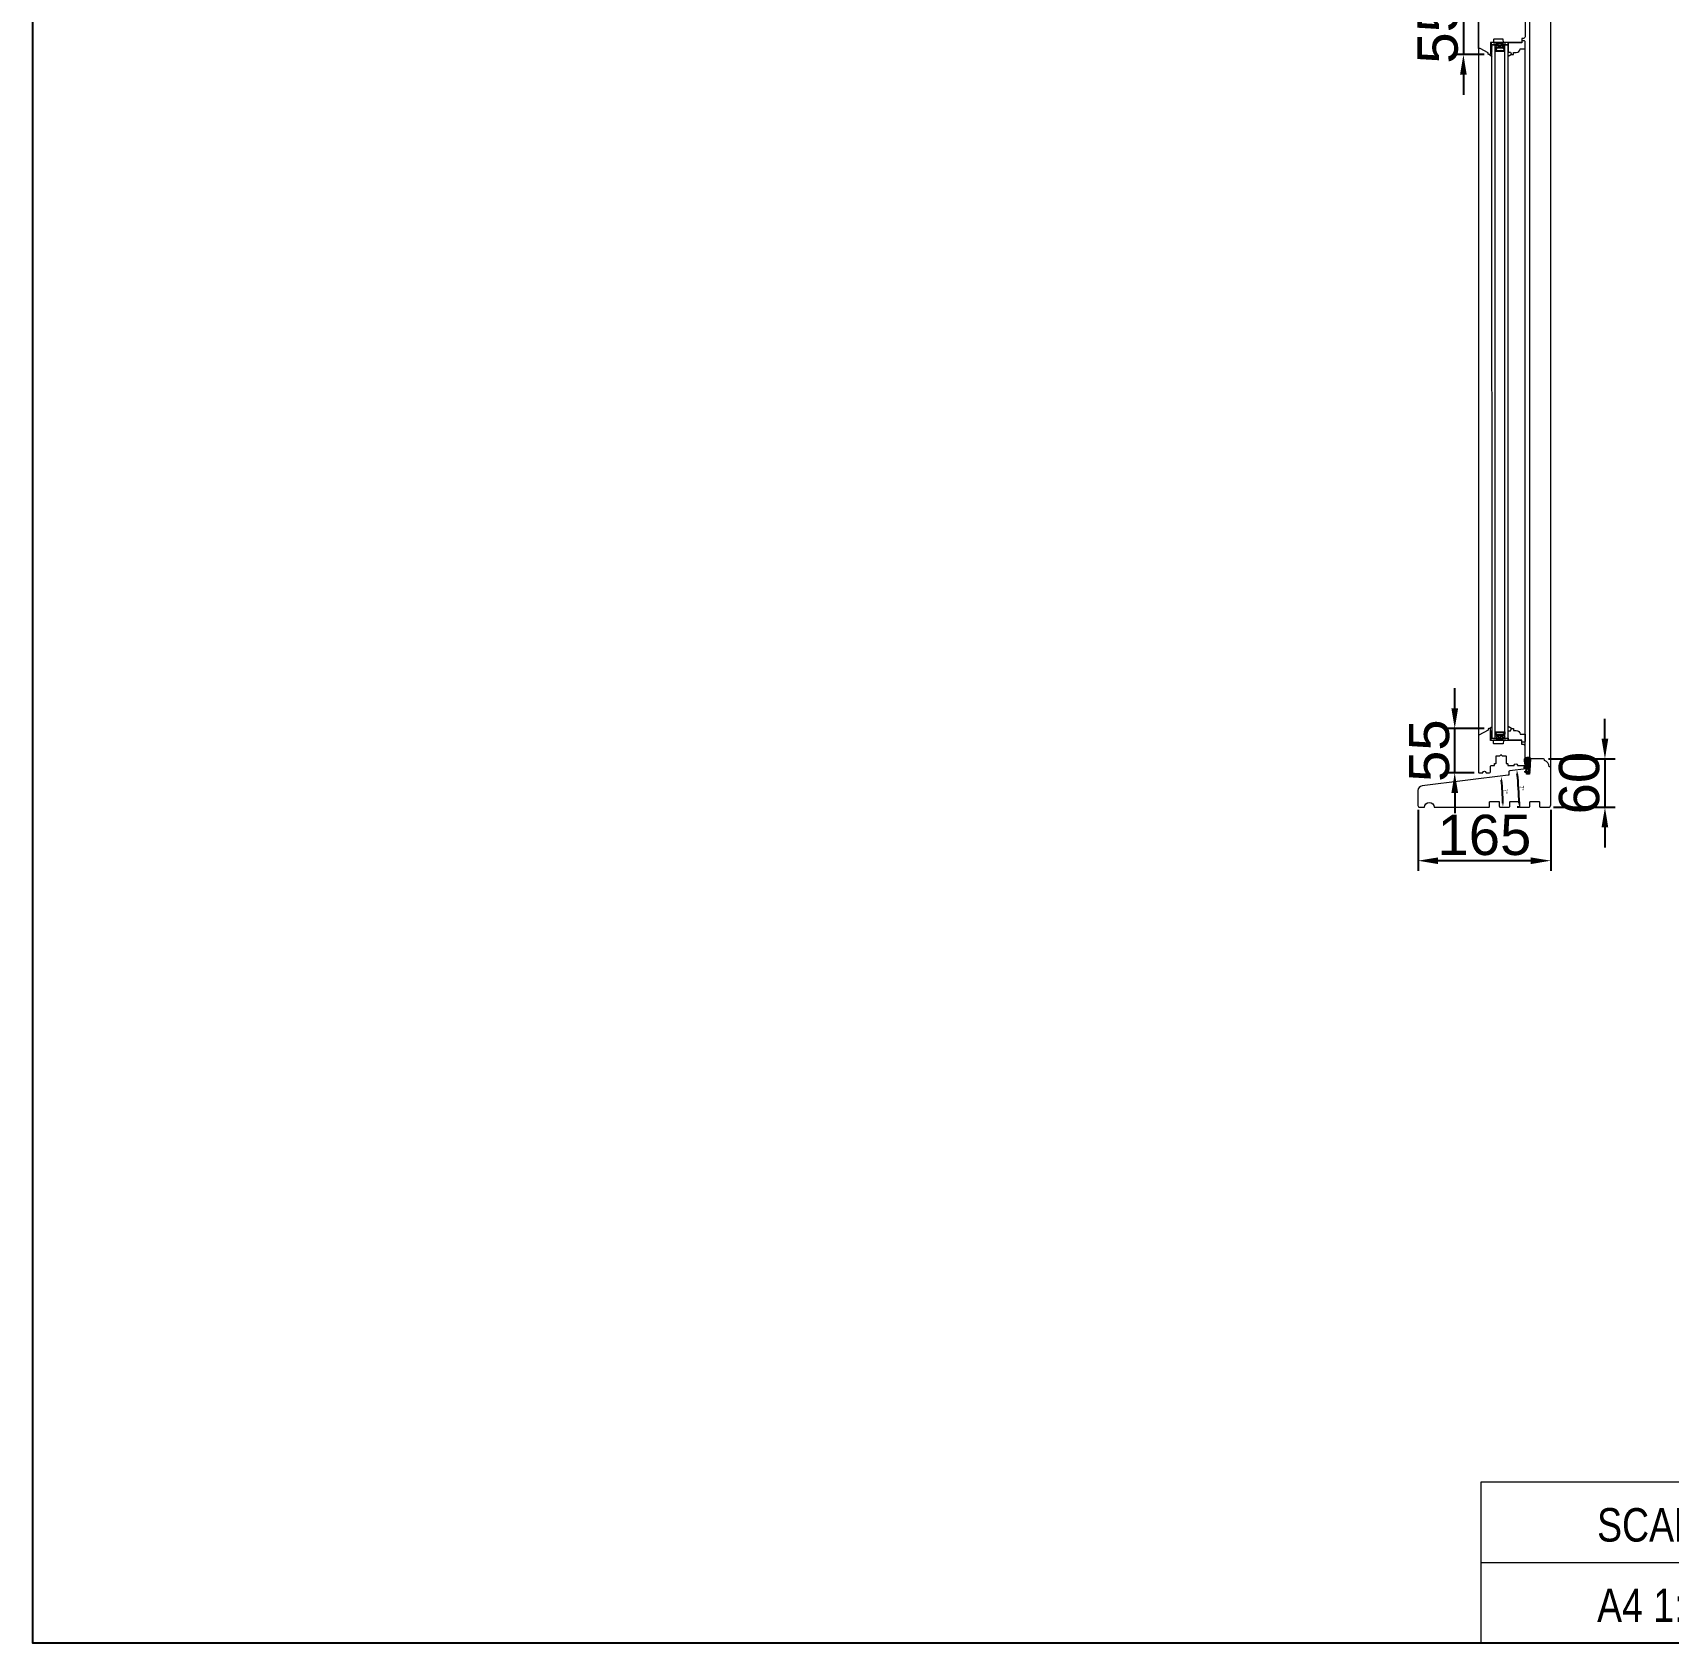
# Model space of a CAD drawing. Header units: millimetres. Extents: x 0 to 182016, y 11 to 3710.
# Drawn here: x 73216 to 75247, y 11 to 2011 of the extents above; entities that cross this region are included whole.
import ezdxf

# ---------------------------------------------------------------- set-up
doc = ezdxf.new("R2010")
doc.units = ezdxf.units.MM
for name, color, linetype, lineweight in [('Matmenys', 10, 'Continuous', 20), ('Stakta', 7, 'Continuous', 25), ('Testinės profilio linijos', 7, 'Continuous', 5)]:
    doc.layers.add(name, color=color, linetype=linetype, lineweight=lineweight)
doc.layers.add('Stiklo paketas', color=7, linetype='Continuous')
doc.styles.get("Standard").update_dxf_attribs({"font": 'arial.ttf'})
doc.dimstyles.new('2', dxfattribs={"dimscale": 2, "dimtxt": 2.5, "dimasz": 2.5, "dimexe": 1.25, "dimexo": 0.625, "dimtad": 1, "dimtxsty": 'Standard', "dimcen": 2.5, "dimadec": 0, "dimazin": 0, "dimtfac": 1, "dimtmove": 0, "dimatfit": 3, "dimfxl": 1, "dimarcsym": 0})
doc.dimstyles.new('Padidinti matmenys', dxfattribs={"dimscale": 10, "dimtxt": 5, "dimasz": 2.5, "dimexe": 1.25, "dimexo": 0.625, "dimtad": 1, "dimdec": 1, "dimtxsty": 'Standard', "dimcen": 2.5, "dimadec": 0, "dimazin": 0, "dimtfac": 1, "dimtdec": 1, "dimtmove": 0, "dimatfit": 3, "dimfxl": 1, "dimarcsym": 0})

# ---------------------------------------------------------------- blocks, each defined once
blk = doc.blocks.new('Qlon3053')
at = {"layer": 'Matmenys'}
h = blk.add_hatch(dxfattribs=at)
h.set_pattern_fill('ANSI37', color=252, scale=0.5, angle=-180, style=0)
edge = h.paths.add_edge_path()
edge.add_arc((271882.7, 13480.7), 0.1, 0, 90)
edge.add_line((271882.7, 13480.8), (271881.1, 13480.8))
edge.add_arc((271881.1, 13481), 0.25, 90, 270, ccw=False)
edge.add_line((271881.1, 13481.3), (271883.2, 13481.3))
edge.add_arc((271883.2, 13481.2), 0.1, 0, 90, ccw=False)
edge.add_line((271883.3, 13481.2), (271883.4, 13481.2))
edge.add_line((271883.4, 13481.2), (271883.4, 13483.2))
edge.add_spline(control_points=[(271883.4, 13483.2), (271883.3, 13483.3), (271883.3, 13483.3), (271883.3, 13483.4), (271883.3, 13483.4), (271883.3, 13483.5), (271883.3, 13483.5), (271883.2, 13483.5), (271883.2, 13483.5), (271883.1, 13483.5), (271883, 13483.5), (271882.8, 13483.5), (271882.6, 13483.5), (271882.1, 13483.5), (271881.9, 13483.4), (271881.5, 13483.4), (271881.3, 13483.4), (271880.7, 13483.4), (271880.3, 13483.4), (271879.6, 13483.3), (271879.2, 13483.3), (271878.6, 13483.1), (271878.4, 13483.1), (271878, 13482.9), (271877.8, 13482.8), (271877.5, 13482.6), (271877.3, 13482.4), (271877.1, 13482.2), (271877, 13482), (271876.8, 13481.7), (271876.8, 13481.6), (271876.7, 13481.3), (271876.7, 13481.1), (271876.8, 13480.5), (271876.9, 13480.1), (271877.1, 13479.2), (271877.2, 13478.8), (271877.5, 13477.7), (271877.7, 13477.1), (271877.9, 13476.1), (271877.9, 13475.8), (271878, 13475.2), (271878, 13474.8), (271878, 13474.3), (271877.9, 13474), (271877.8, 13473.6), (271877.7, 13473.5), (271877.5, 13473.2), (271877.4, 13473), (271877.3, 13472.7), (271877.2, 13472.5), (271877.1, 13472.2), (271877.1, 13472), (271877.1, 13471.6), (271877.1, 13471.5), (271877.2, 13471.3), (271877.2, 13471.2), (271877.4, 13471.1), (271877.4, 13471), (271877.7, 13470.9), (271878, 13470.8), (271878.5, 13470.8), (271878.8, 13470.7), (271879.4, 13470.7), (271879.7, 13470.7), (271880.2, 13470.7), (271880.5, 13470.7), (271880.9, 13470.7), (271881.1, 13470.7), (271881.4, 13470.7), (271881.6, 13470.7), (271881.9, 13470.6), (271882, 13470.6), (271882.2, 13470.5), (271882.3, 13470.5), (271882.5, 13470.4), (271882.5, 13470.3), (271882.6, 13470.2), (271882.6, 13470.1), (271882.7, 13470), (271882.7, 13470), (271882.8, 13469.9), (271882.8, 13469.8), (271882.8, 13469.8)], knot_values=[0, 0, 0, 0, 0.224507, 0.224507, 0.377043, 0.377043, 0.52958, 0.52958, 0.808298, 0.808298, 1.087015, 1.087015, 1.624441, 1.624441, 2.161868, 2.161868, 2.699294, 2.699294, 3.774146, 3.774146, 5.033441, 5.033441, 5.86563, 5.86563, 6.506014, 6.506014, 7.146398, 7.146398, 7.799624, 7.799624, 8.35632, 8.35632, 8.913016, 8.913016, 10.239934, 10.239934, 11.566852, 11.566852, 13.597076, 13.597076, 14.458218, 14.458218, 15.319359, 15.319359, 15.985602, 15.985602, 16.506102, 16.506102, 17.026602, 17.026602, 17.547102, 17.547102, 18.167245, 18.167245, 18.717626, 18.717626, 19.146577, 19.146577, 19.575527, 19.575527, 20.389825, 20.389825, 21.204123, 21.204123, 21.965545, 21.965545, 22.726967, 22.726967, 23.222907, 23.222907, 23.718847, 23.718847, 24.018441, 24.018441, 24.25493, 24.25493, 24.411999, 24.411999, 24.550107, 24.550107, 24.688215, 24.688215, 24.809912, 24.809912, 24.809912, 24.809912], degree=3, periodic=0)
edge.add_line((271882.8, 13469.8), (271882.8, 13480.7))
for p, q in [((271883.2, 13481.3), (271881.1, 13481.3)), ((271882.7, 13480.8), (271881.1, 13480.8)), ((271882.8, 13465.8), (271882.8, 13480.7)), ((271883.3, 13465.9), (271883.3, 13481.2)), ((271883.3, 13481.2), (271883.4, 13481.2)), ((271878.4, 13466), (271878.5, 13467)), ((271882.8, 13465.3), (271878.4, 13466)), ((271881.8, 13466.5), (271878.5, 13467)), ((271881.7, 13466), (271881.8, 13466.5)), ((271882.8, 13465.8), (271881.7, 13466)), ((271882.8, 13465.2), (271882.8, 13465.3)), ((271883.3, 13465.2), (271882.8, 13465.2)), ((271884.3, 13467), (271883.3, 13465.9)), ((271884.3, 13466.3), (271883.3, 13465.2)), ((271884.3, 13466.3), (271884.3, 13467))]:
    blk.add_line(p, q)
at = {"color": 1}
for p, q in [((271883.4, 13483.2), (271883.4, 13467.9)), ((271883.6, 13483.2), (271883.6, 13467.9)), ((271882.5, 13469.7), (271882.5, 13467.9))]:
    blk.add_line(p, q, dxfattribs=at)
for centre, radius, start, end in [((271881.1, 13481), 0.25, 90, 270), ((271882.7, 13480.7), 0.1, 0, 90), ((271883.2, 13481.2), 0.1, 0, 90)]:
    blk.add_arc(centre, radius, start, end)
blk.add_spline([(271883.6, 13483.2), (271883.5, 13483.6), (271882.2, 13483.8), (271877.6, 13483), (271876.6, 13481.9), (271876.7, 13479.7), (271877.1, 13478.1), (271877.6, 13475.9), (271877.5, 13473.9), (271877.1, 13473), (271876.9, 13471.1), (271879.7, 13470.4), (271881.2, 13470.4), (271881.9, 13470.3), (271882.3, 13470), (271882.5, 13469.7)], degree=3, dxfattribs=at)
blk.add_open_spline([(271883.4, 13483.2), (271883.3, 13483.3), (271883.3, 13483.3), (271883.3, 13483.4), (271883.3, 13483.4), (271883.3, 13483.5), (271883.3, 13483.5), (271883.2, 13483.5), (271883.2, 13483.5), (271883.1, 13483.5), (271883, 13483.5), (271882.8, 13483.5), (271882.6, 13483.5), (271882.1, 13483.5), (271881.9, 13483.4), (271881.5, 13483.4), (271881.3, 13483.4), (271880.7, 13483.4), (271880.3, 13483.4), (271879.6, 13483.3), (271879.2, 13483.3), (271878.6, 13483.1), (271878.4, 13483.1), (271878, 13482.9), (271877.8, 13482.8), (271877.5, 13482.6), (271877.3, 13482.4), (271877.1, 13482.2), (271877, 13482), (271876.8, 13481.7), (271876.8, 13481.6), (271876.7, 13481.3), (271876.7, 13481.1), (271876.8, 13480.5), (271876.9, 13480.1), (271877.1, 13479.2), (271877.2, 13478.8), (271877.5, 13477.7), (271877.7, 13477.1), (271877.9, 13476.1), (271877.9, 13475.8), (271878, 13475.2), (271878, 13474.8), (271878, 13474.3), (271877.9, 13474), (271877.8, 13473.6), (271877.7, 13473.5), (271877.5, 13473.2), (271877.4, 13473), (271877.3, 13472.7), (271877.2, 13472.5), (271877.1, 13472.2), (271877.1, 13472), (271877.1, 13471.6), (271877.1, 13471.5), (271877.2, 13471.3), (271877.2, 13471.2), (271877.4, 13471.1), (271877.4, 13471), (271877.7, 13470.9), (271878, 13470.8), (271878.5, 13470.8), (271878.8, 13470.7), (271879.4, 13470.7), (271879.7, 13470.7), (271880.2, 13470.7), (271880.5, 13470.7), (271880.9, 13470.7), (271881.1, 13470.7), (271881.4, 13470.7), (271881.6, 13470.7), (271881.9, 13470.6), (271882, 13470.6), (271882.2, 13470.5), (271882.3, 13470.5), (271882.5, 13470.4), (271882.5, 13470.3), (271882.6, 13470.2), (271882.6, 13470.1), (271882.7, 13470), (271882.7, 13470), (271882.8, 13469.9), (271882.8, 13469.8), (271882.8, 13469.8)], degree=3, knots=[0, 0, 0, 0, 0.224507, 0.224507, 0.377043, 0.377043, 0.52958, 0.52958, 0.808298, 0.808298, 1.087015, 1.087015, 1.624441, 1.624441, 2.161868, 2.161868, 2.699294, 2.699294, 3.774146, 3.774146, 5.033441, 5.033441, 5.86563, 5.86563, 6.506014, 6.506014, 7.146398, 7.146398, 7.799624, 7.799624, 8.35632, 8.35632, 8.913016, 8.913016, 10.239934, 10.239934, 11.566852, 11.566852, 13.597076, 13.597076, 14.458218, 14.458218, 15.319359, 15.319359, 15.985602, 15.985602, 16.506102, 16.506102, 17.026602, 17.026602, 17.547102, 17.547102, 18.167245, 18.167245, 18.717626, 18.717626, 19.146577, 19.146577, 19.575527, 19.575527, 20.389825, 20.389825, 21.204123, 21.204123, 21.965545, 21.965545, 22.726967, 22.726967, 23.222907, 23.222907, 23.718847, 23.718847, 24.018441, 24.018441, 24.25493, 24.25493, 24.411999, 24.411999, 24.550107, 24.550107, 24.688215, 24.688215, 24.809912, 24.809912, 24.809912, 24.809912], dxfattribs=at)
blk = doc.blocks.new('*D1737')
at = {"layer": 'Defpoints', "color": 0, "transparency": 16777216}
for p in [(75013, 1084.8), (75048.4, 1089.1), (75041.5, 1062.4), (75038.3, 1049.6), (75049.3, 1049.6)]:
    blk.add_point(p, dxfattribs=at)
at = {"layer": 'Matmenys', "color": 0, "lineweight": -2, "transparency": 16777216}
blk.add_arc((74726.8, 1049.6), 315, 0.9094, 6.0906, dxfattribs=at)
at = {"layer": 'Matmenys', "color": 0, "transparency": 16777216}
for points in [[(75039.2, 1083), (75040.8, 1083.1), (75039.4, 1088)], [(75042.6, 1054.6), (75040.9, 1054.6), (75041.8, 1049.6)]]:
    blk.add_solid(points, dxfattribs=at)
at = {"layer": 'Matmenys', "color": 0, "lineweight": 5, "transparency": 16777216, "insert": (75044.9, 1069.1), "char_height": 5, "attachment_point": 5, "rotation": 273.5}
blk.add_mtext('7°', dxfattribs=at)
blk = doc.blocks.new('*D1738')
at = {"layer": 'Defpoints', "color": 0, "transparency": 16777216}
for p in [(75070.8, 1097.2), (75050.2, 1094.7), (75061.6, 1065), (75063.3, 1049.6), (75074.3, 1049.6)]:
    blk.add_point(p, dxfattribs=at)
at = {"layer": 'Matmenys', "color": 0, "lineweight": -2, "transparency": 16777216}
blk.add_line((75062, 1049.6), (75059.5, 1049.6), dxfattribs=at)
blk.add_arc((74683.1, 1049.6), 378.8, 0.7562, 6.2438, dxfattribs=at)
at = {"layer": 'Matmenys', "color": 0, "transparency": 16777216}
for points in [[(75058.9, 1090.7), (75060.5, 1090.9), (75059.1, 1095.8)], [(75062.8, 1054.6), (75061.1, 1054.6), (75062, 1049.6)]]:
    blk.add_solid(points, dxfattribs=at)
at = {"layer": 'Matmenys', "color": 0, "lineweight": 5, "transparency": 16777216, "insert": (75065, 1073), "char_height": 5, "attachment_point": 5, "rotation": 273.5}
blk.add_mtext('7°', dxfattribs=at)
blk = doc.blocks.new('*D2094')
at = {"color": 0, "lineweight": -2, "transparency": 16777216}
for p, q in [((74981.9, 1172.2), (74981.9, 1197.2)), ((75018.5, 1147.2), (74969.4, 1147.2)), ((74981.9, 1092.2), (74981.9, 1147.2)), ((75006, 1092.2), (74969.4, 1092.2)), ((74981.9, 1067.2), (74981.9, 1042.2))]:
    blk.add_line(p, q, dxfattribs=at)
at = {"color": 0, "transparency": 16777216}
for points in [[(74977.8, 1172.2), (74986.1, 1172.2), (74981.9, 1147.2)], [(74977.8, 1067.2), (74986.1, 1067.2), (74981.9, 1092.2)]]:
    blk.add_solid(points, dxfattribs=at)
at = {"layer": 'Defpoints', "color": 0, "transparency": 16777216}
for p in [(74981.9, 1147.2), (75024.8, 1147.2), (75012.3, 1092.2)]:
    blk.add_point(p, dxfattribs=at)
at = {"color": 0, "lineweight": 5, "transparency": 16777216, "insert": (74950.3, 1119.7), "char_height": 50, "attachment_point": 5, "rotation": 90}
blk.add_mtext('55', dxfattribs=at)
blk = doc.blocks.new('*D2085')
at = {"color": 0, "lineweight": -2, "transparency": 16777216}
for p, q in [((74992.7, 2064.4), (74992.7, 2089.4)), ((75007, 2039.4), (74980.2, 2039.4)), ((74992.7, 2039.4), (74992.7, 1984.4)), ((75018.5, 1984.4), (74980.2, 1984.4)), ((74992.7, 1959.4), (74992.7, 1934.4))]:
    blk.add_line(p, q, dxfattribs=at)
at = {"color": 0, "transparency": 16777216}
for points in [[(74988.5, 2064.4), (74996.8, 2064.4), (74992.7, 2039.4)], [(74988.5, 1959.4), (74996.8, 1959.4), (74992.7, 1984.4)]]:
    blk.add_solid(points, dxfattribs=at)
at = {"layer": 'Defpoints', "color": 0, "transparency": 16777216}
for p in [(75013.3, 2039.4), (74992.7, 1984.4), (75024.8, 1984.4)]:
    blk.add_point(p, dxfattribs=at)
at = {"color": 0, "lineweight": 5, "transparency": 16777216, "insert": (74961, 2011.9), "char_height": 50, "attachment_point": 5, "rotation": 90}
blk.add_mtext('55', dxfattribs=at)
blk = doc.blocks.new('*D1714')
at = {"color": 0, "lineweight": -2, "transparency": 16777216}
for p, q in [((75168.5, 1134.4), (75168.5, 1159.4)), ((75098.5, 1109.4), (75181, 1109.4)), ((75168.5, 1109.4), (75168.5, 1049.4)), ((75104.5, 1049.4), (75181, 1049.4)), ((75168.5, 1024.4), (75168.5, 999.4))]:
    blk.add_line(p, q, dxfattribs=at)
at = {"color": 0, "transparency": 16777216}
for points in [[(75164.3, 1134.4), (75172.6, 1134.4), (75168.5, 1109.4)], [(75164.3, 1024.4), (75172.6, 1024.4), (75168.5, 1049.4)]]:
    blk.add_solid(points, dxfattribs=at)
at = {"layer": 'Defpoints', "color": 0, "transparency": 16777216}
for p in [(75092.3, 1109.4), (75098.3, 1049.4), (75168.5, 1049.4)]:
    blk.add_point(p, dxfattribs=at)
at = {"color": 0, "lineweight": 5, "transparency": 16777216, "insert": (75136.7, 1079.4), "char_height": 50, "attachment_point": 5, "rotation": 90}
blk.add_mtext('60', dxfattribs=at)
blk = doc.blocks.new('*D1753')
at = {"color": 0, "lineweight": -2, "transparency": 16777216}
for p, q in [((74936.3, 1046.2), (74936.3, 970.5)), ((75101.3, 1046.2), (75101.3, 970.5)), ((75076.3, 983), (74961.3, 983))]:
    blk.add_line(p, q, dxfattribs=at)
at = {"color": 0, "transparency": 16777216}
for points in [[(74961.3, 987.1), (74961.3, 978.8), (74936.3, 983)], [(75076.3, 987.1), (75076.3, 978.8), (75101.3, 983)]]:
    blk.add_solid(points, dxfattribs=at)
at = {"layer": 'Defpoints', "color": 0, "transparency": 16777216}
for p in [(74936.3, 1052.4), (75101.3, 1052.4), (74936.3, 983)]:
    blk.add_point(p, dxfattribs=at)
at = {"color": 0, "lineweight": 5, "transparency": 16777216, "insert": (75018.8, 1014.7), "char_height": 50, "attachment_point": 5}
blk.add_mtext('165', dxfattribs=at)

msp = doc.modelspace()

# ---------------------------------------------------------------- hatches: boundary and pattern name
at = {"lineweight": 0, "ltscale": 0.5}
h = msp.add_hatch(dxfattribs=at)
h.set_pattern_fill('ANSI37', color=256, scale=0.5, style=0)
h.set_pattern_definition([(45, (75026.263, 1999.9266), (-1.12253, 1.12253), []), (135, (75026.263, 1999.9266), (-1.12253, -1.12253), [])])
h.paths.add_polyline_path([(75028.2630414, 1987.4266087), (75028.2630414, 1996.4266087), (75026.2630414, 1996.4266087), (75026.2630414, 1987.4266087)])
at = {"lineweight": 0}
h = msp.add_hatch(dxfattribs=at)
h.set_pattern_fill('HEX', color=256, scale=0.25, style=0)
h.set_pattern_definition([(360, (62124.854, 20343.6976), (-7e-16, -1.374815), [0.79375, -1.5875]), (240, (62124.854, 20343.6976), (-1.190624716, 0.6874075), [0.79375, -1.5875]), (300, (62125.6478, 20343.6976), (-1.190624716, -0.6874075), [0.79375, -1.5875])])
h.paths.add_polyline_path([(75032.2623323, 1996.4266087), (75032.2623323, 1991.4266087), (75034.2623323, 1993.4266087), (75042.2623323, 1993.4266087), (75044.2623323, 1991.4266087), (75044.2630414, 1996.4266087)])
h = msp.add_hatch(dxfattribs=at)
h.set_pattern_fill('JIS_WOOD', color=256, style=0)
h.set_pattern_definition([(315, (62124.85404, 20343.6976), (-0.5, -0.5), [])])
h.paths.add_polyline_path([(75042.2623323, 1993.4266087), (75034.2623323, 1993.4266087), (75032.2623323, 1991.4266087), (75032.2623323, 1988.4266087), (75044.2989149, 1988.4088753), (75044.2623323, 1991.4266087)])
h.paths.add_polyline_path([(75034.6765459, 1992.4266087), (75041.8481187, 1992.4266087), (75043.2623323, 1991.0123951), (75043.2623323, 1989.4266087), (75033.2623323, 1989.4266087), (75033.2623323, 1991.0123951)], flags=16)
at = {"lineweight": 0, "ltscale": 0.5}
h = msp.add_hatch(dxfattribs=at)
h.set_pattern_fill('ANSI37', color=256, scale=0.5, style=0)
h.set_pattern_definition([(45, (75026.2718, 1965.952), (-1.122532, 1.122532), []), (135, (75026.2718, 1965.952), (-1.122532, -1.122532), [])])
h.paths.add_polyline_path([(75028.2718071, 1144.2216153), (75028.2718071, 1135.2216153), (75026.2718071, 1135.2216153), (75026.2718071, 1144.2216153)])
at = {"lineweight": 0}
h = msp.add_hatch(dxfattribs=at)
h.set_pattern_fill('JIS_WOOD', color=256, style=0)
h.set_pattern_definition([(315, (62124.8628, 20309.7231), (-0.5, -0.5), [])])
h.paths.add_polyline_path([(75042.271098, 1138.2216153), (75034.271098, 1138.2216153), (75032.271098, 1140.2216153), (75032.271098, 1143.2216153), (75044.3076806, 1143.2393487), (75044.271098, 1140.2216153)])
h.paths.add_polyline_path([(75034.6853116, 1139.2216153), (75041.8568844, 1139.2216153), (75043.271098, 1140.6358288), (75043.271098, 1142.2216153), (75033.271098, 1142.2216153), (75033.271098, 1140.6358288)], flags=16)
h = msp.add_hatch(dxfattribs=at)
h.set_pattern_fill('HEX', color=256, scale=0.25, style=0)
h.set_pattern_definition([(360, (62124.8628, 20309.7231), (-7e-16, -1.374815), [0.79375, -1.5875]), (240, (62124.8628, 20309.7231), (-1.190624716, 0.6874075), [0.79375, -1.5875]), (300, (62125.6566, 20309.7231), (-1.190624716, -0.6874075), [0.79375, -1.5875])])
h.paths.add_polyline_path([(75032.271098, 1135.2216153), (75032.271098, 1140.2216153), (75034.271098, 1138.2216153), (75042.271098, 1138.2216153), (75044.271098, 1140.2216153), (75044.2718071, 1135.2216153)])

# ---------------------------------------------------------------- linework, layer by layer
at = {"lineweight": 5}
msp.add_line((75011.2718076, 2668.7680886), (75011.271807, 1133.8432256), dxfattribs=at)
at = {"lineweight": 0}
for p, q in [((75026.2630414, 1996.4266087), (75029.2630414, 1996.4266087)), ((75048.2623323, 1996.4266087), (75027.2623323, 1999.4266087)), ((75048.2623323, 1999.4266087), (75027.2623323, 1996.4266087)), ((75025.2630414, 1984.4266087), (75028.2630414, 1982.1399436)), ((75026.2630414, 1987.4266087), (75028.2630414, 1987.4266087)), ((75052.2630414, 1984.4266087), (75048.2630414, 1982.1399436)), ((75025.2718071, 1147.2216153), (75028.2718071, 1149.5082804)), ((75026.2718071, 1144.2216153), (75028.2718071, 1144.2216153)), ((75052.2718071, 1147.2216153), (75048.2718071, 1149.5082804)), ((75026.2718071, 1135.2216153), (75029.2718071, 1135.2216153)), ((75048.271098, 1135.2216153), (75027.271098, 1132.2216153)), ((75048.271098, 1132.2216153), (75027.271098, 1135.2216153)), ((78714.8515202, 210.9357406), (75014.3912358, 210.9357406)), ((75014.3912358, 210.9357406), (75014.3912358, 10.9108603)), ((75741.3577532, 110.9233004), (75014.3912358, 110.9233004))]:
    msp.add_line(p, q, dxfattribs=at)
msp.add_lwpolyline([(78714.8515202, 3710.4502728), (78714.8515202, 10.9108603), (73215.5361774, 10.9108603), (73215.5361774, 3710.4502728)], close=True)
for points in [[(75048.2623323, 1999.4266087), (75027.2623323, 1999.4266087), (75027.2623323, 1996.4266087), (75048.2623323, 1996.4266087)], [(75042.2623323, 1993.4266087), (75034.2623323, 1993.4266087), (75032.2623323, 1991.4266087), (75032.2623323, 1988.4266087), (75044.2623323, 1988.4266087), (75044.2623323, 1991.4266087)], [(75041.8481187, 1992.4266087), (75034.6765459, 1992.4266087), (75033.2623323, 1991.0123951), (75033.2623323, 1989.4266087), (75043.2623323, 1989.4266087), (75043.2623323, 1991.0123951)], [(75042.271098, 1138.2216153), (75034.271098, 1138.2216153), (75032.271098, 1140.2216153), (75032.271098, 1143.2216153), (75044.271098, 1143.2216153), (75044.271098, 1140.2216153)], [(75041.8568844, 1139.2216153), (75034.6853116, 1139.2216153), (75033.271098, 1140.6358288), (75033.271098, 1142.2216153), (75043.271098, 1142.2216153), (75043.271098, 1140.6358288)], [(75048.271098, 1132.2216153), (75027.271098, 1132.2216153), (75027.271098, 1135.2216153), (75048.271098, 1135.2216153)]]:
    msp.add_lwpolyline(points, close=True, dxfattribs=at)
for points in [[(75063.2630414, 1991.4266087), (75069.2630414, 1991.4266087), (75069.2630414, 2000.4266087, 0.4142135624), (75068.2630414, 2001.4266087), (75065.2630414, 2001.4266087), (75065.2630414, 1998.9266087), (75048.2630414, 1998.9266087), (75048.2630414, 1987.4266087), (75051.2630414, 1987.4266087), (75052.2630414, 1984.4266087), (75054.7630414, 1984.4266087), (75054.7630414, 1986.9266087), (75058.2881042, 1986.9266087, 0.3851703882), (75063.2630414, 1991.4266087)], [(75063.2718071, 1140.2216153), (75069.2718071, 1140.2216153), (75069.2718071, 1131.2216153, -0.4142135624), (75068.2718071, 1130.2216153), (75065.2718071, 1130.2216153), (75065.2718071, 1132.7216153), (75048.2718071, 1132.7216153), (75048.2718071, 1144.2216153), (75051.2718071, 1144.2216153), (75052.2718071, 1147.2216153), (75054.7718071, 1147.2216153), (75054.7718071, 1144.7216153), (75058.2968699, 1144.7216153, -0.3851703882), (75063.2718071, 1140.2216153)]]:
    msp.add_lwpolyline(points, format="xyb", dxfattribs=at)
at = {"lineweight": 5}
for points in [[(75026.2019159, 1093.2128887), (75026.2631563, 1100.2303418, -0.4116598905), (75027.2631182, 1101.2216153), (75030.8016436, 1101.2216153, 0.4040361542), (75031.3013561, 1101.7041655), (75031.3616964, 1103.4320851, -0.4040262258), (75031.6615136, 1103.7216153), (75032.7146353, 1103.7216153, 0.4091108014), (75033.2145591, 1104.2128891), (75033.3666619, 1112.926851, -0.4091108014), (75033.6666162, 1113.2216153), (75037.6904362, 1113.2216153, 0.1989123674), (75038.0439896, 1113.3680619), (75039.309675, 1114.6337473, -0.4142135624), (75039.733939, 1114.6337473), (75040.9996245, 1113.3680619, 0.1989123674), (75041.3531779, 1113.2216153), (75045.3769978, 1113.2216153, -0.4091108014), (75045.6769521, 1112.926851), (75045.8290549, 1104.2128891, 0.4091108014), (75046.3289788, 1103.7216153), (75047.3821004, 1103.7216153, -0.4040262258), (75047.6819176, 1103.4320851), (75047.7422579, 1101.7041655, 0.4040262258), (75048.2419533, 1101.2216153), (75055.3223173, 1101.2216153, 0.3563939587), (75055.8122152, 1101.6216153, -0.8164965809), (75059.7313988, 1101.6216153, 0.3563939587), (75060.2212968, 1101.2216153), (75068.271807, 1101.2216153, 0.4142135624), (75069.271807, 1102.2216153), (75069.271807, 1125.2216153, 0.4142135624), (75067.271807, 1127.2216153), (75065.5692004, 1127.2216153, -0.4116598905), (75065.2692118, 1127.5189973), (75065.232498, 1131.7259785, 0.4116598905), (75064.7325171, 1132.2216153), (75042.8023701, 1132.2216153, 0.4116598905), (75042.3023891, 1131.7259785), (75042.2744022, 1128.5189973, -0.4116598905), (75041.9744136, 1128.2216153), (75030.5692004, 1128.2216153, -0.4116598905), (75030.2692118, 1128.5189973), (75030.2412249, 1131.7259785, 0.4116598905), (75029.7412439, 1132.2216153), (75026.271807, 1132.2216153), (75026.271807, 1146.2216153, 0.4142135624), (75025.271807, 1147.2216153), (75024.280572, 1147.2216153, 0.4116598905), (75023.28061, 1146.2303418), (75023.271807, 1145.2216153), (75011.8023354, 1139.1231891, 0.2773245441), (75011.271807, 1138.2402415), (75011.271807, 1093.2216153, 0.4142135624), (75012.271807, 1092.2216153), (75016.3223173, 1092.2216153, 0.3563939587), (75016.8122152, 1092.6216153, -0.8164965809), (75020.7313988, 1092.6216153, 0.3563939587), (75021.2212968, 1092.2216153), (75025.201954, 1092.2216153, 0.4116598905)], [(74956.2718092, 1049.4216153), (75024.2718092, 1049.4216153, 0.4142135624), (75025.2718092, 1050.4216153), (75025.2718092, 1055.9216153, -0.4142135624), (75025.7718092, 1056.4216153), (75036.7718092, 1056.4216153, -0.4142135624), (75037.2718092, 1055.9216153), (75037.2718092, 1050.6216153, 0.4142135624), (75038.2718092, 1049.6216153), (75049.2718092, 1049.6216153, 0.4142135624), (75050.2718092, 1050.6216153), (75050.2718092, 1055.9216153, -0.4142135624), (75050.7718092, 1056.4216153), (75061.7718092, 1056.4216153, -0.4142135624), (75062.2718092, 1055.9216153), (75062.2718092, 1050.6216153, 0.4142135624), (75063.2718092, 1049.6216153), (75074.2718092, 1049.6216153, 0.4142135624), (75075.2718092, 1050.6216153), (75075.2718092, 1055.9216153, -0.4142135624), (75075.7718092, 1056.4216153), (75086.7718092, 1056.4216153, -0.4142135624), (75087.2718092, 1055.9216153), (75087.2718092, 1050.4216153, 0.4142135624), (75088.2718092, 1049.4216153), (75098.2718092, 1049.4216153, 0.4142135624), (75101.2718092, 1052.4216153), (75101.2718074, 1098.4216153, 0.4142135624), (75100.2718074, 1099.4216153), (75099.5624807, 1099.4216153, -0.4001549105), (75099.2628297, 1099.7071499, 0.3090857966), (75093.4745464, 1107.3564606, -0.3199404334), (75093.2699166, 1107.6382837), (75093.2630044, 1108.4303418, 0.4116598904), (75092.2630425, 1109.4216153), (75076.3678406, 1109.4216153, 0.4116598905), (75075.3678787, 1108.4303418), (75075.2804577, 1098.4128887, -0.2023892741), (75074.971807, 1097.6990581), (75074.971807, 1090.4216153), (75070.971807, 1090.4216153), (75070.971807, 1097.2216153), (75070.8111464, 1097.2216153, 0.0305527633), (75070.7502117, 1097.2178883), (75050.1890646, 1094.6932969, 0.3763733489), (75049.310972, 1093.7094773), (75049.27946, 1090.0985583, -0.3763733489), (75048.4013674, 1089.1147387), (74941.5405932, 1075.9938855, 0.3788661087), (74936.2718092, 1070.0386086), (74936.2718092, 1051.4216153, 0.4142135624), (74938.2718092, 1049.4216153), (74944.2718092, 1049.4216153, -1)]]:
    msp.add_lwpolyline(points, format="xyb", close=True, dxfattribs=at)
at = {"layer": 'Stakta', "color": 18, "lineweight": 5, "true_color": 0x000000}
msp.add_lwpolyline([(75069.2630414, 2029.4266087), (75069.2630414, 2006.4266087, -0.4142135624), (75067.2630414, 2004.4266087), (75065.5604347, 2004.4266087, 0.4116598905), (75065.2604461, 2004.1292266), (75065.2237324, 1999.9222454, -0.4116598905), (75064.7237514, 1999.4266087), (75042.7936044, 1999.4266087, -0.4116598905), (75042.2936235, 1999.9222454), (75042.2656366, 2003.1292266, 0.4116598905), (75041.965648, 2003.4266087), (75030.5604347, 2003.4266087, 0.4116598905), (75030.2604461, 2003.1292266), (75030.2324592, 1999.9222454, -0.4116598905), (75029.7324783, 1999.4266087), (75026.2630414, 1999.4266087), (75026.2630414, 1985.4266087, -0.4142135624), (75025.2630414, 1984.4266087), (75024.2718063, 1984.4266087, -0.4116598905), (75023.2718444, 1985.4178821), (75023.2630414, 1986.4266087), (75013.3731131, 1991.6851768, 0.1227845609), (75013.1383774, 1991.743703), (75012.2630414, 1991.743703, -0.4142135624), (75011.2630414, 1992.743703), (75011.2630414, 2038.4266087, -0.4142135624)], format="xyb", dxfattribs=at)
at = {"layer": 'Stiklo paketas', "lineweight": 5}
for p, q in [((75028.317621, 1135.2216153), (75028.1903676, 1996.4266087)), ((75032.2720645, 1135.2216153), (75032.2720645, 1996.4266087)), ((75044.2720645, 1135.2216153), (75044.2720645, 1996.4266087)), ((75048.2720645, 1135.2216153), (75048.2720645, 1996.4266087))]:
    msp.add_line(p, q, dxfattribs=at)
at = {"layer": 'Testinės profilio linijos', "lineweight": 5}
for p, q in [((75101.2718072, 1092.3277822), (75101.271806, 2710.3199464)), ((75075.2718071, 1108.8714341), (75075.2718071, 2034.5581404)), ((75069.271807, 1118.9932041), (75069.2718075, 1991.4266087))]:
    msp.add_line(p, q, dxfattribs=at)

# ---------------------------------------------------------------- block references
at = {"color": 18, "lineweight": 5, "true_color": 0x000000, "rotation": 356.4106543883127}
msp.add_blockref('Qlon3053', (-197118.728845, 4674.4362795), dxfattribs=at)

# ---------------------------------------------------------------- texts
at = {"lineweight": 0, "width": 0.8}
for s, p in [('SCALE', (75158.7327977, 137.2134153)), ('A4 1:20', (75158.7327977, 37.2009752))]:
    msp.add_text(s, height=41.62239482, dxfattribs=at).set_placement(p)

# ---------------------------------------------------------------- dimensions: what is measured, and where the dimension line sits
at = {"color": 1, "lineweight": 5}
for base, p1, p2, picture, middle in [((74992.6709282, 1984.4266087), (75013.2630414, 2039.4266087), (75024.7674238, 1984.4266087), '*D2085', (74992.6709282, 2011.9266087)), ((74981.9308702, 1147.2216153), (75012.271807, 1092.2216153), (75024.7761895, 1147.2216153), '*D2094', (74981.9308702, 1119.7216153)), ((75168.4738978, 1049.4216153), (75092.2630425, 1109.4216153), (75098.2718092, 1049.4216153), '*D1714', (75168.4738978, 1079.4216153))]:
    dim = msp.add_linear_dim(base=base, p1=p1, p2=p2, angle=90, dimstyle='Padidinti matmenys', dxfattribs=at)
    dim.commit()
    dim.dimension.update_dxf_attribs({"geometry": picture, "text_midpoint": middle, "dimtype": 160})
dim = msp.add_linear_dim(base=(74936.2718092, 982.9559564), p1=(75101.2718092, 1052.4216153), p2=(74936.2718092, 1052.4216153), dimstyle='Padidinti matmenys', dxfattribs=at)
dim.commit()
dim.dimension.update_dxf_attribs({"geometry": '*D1753', "text_midpoint": (75018.7718092, 1014.7346058)})
at = {"layer": 'Matmenys', "lineweight": 5}
for base, line1, line2, picture, middle in [((75061.6424924, 1065.0456456), ((75063.2718092, 1049.6216153), (75074.2718092, 1049.6216153)), ((75070.7502117, 1097.2178883), (75050.1890646, 1094.6932969)), '*D1738', (75064.9929823, 1072.9785989)), ((75041.5199441, 1062.4472759), ((75038.2718092, 1049.6216153), (75049.2718092, 1049.6216153)), ((75048.4013674, 1089.1147387), (75013.0280683, 1084.7714437)), '*D1737', (75044.9365581, 1069.0823909))]:
    dim = msp.add_angular_dim_2l(base=base, line1=line1, line2=line2, dimstyle='2', dxfattribs=at)
    dim.commit()
    dim.dimension.update_dxf_attribs({"geometry": picture, "text_midpoint": middle})

doc.saveas('drawing.dxf')
